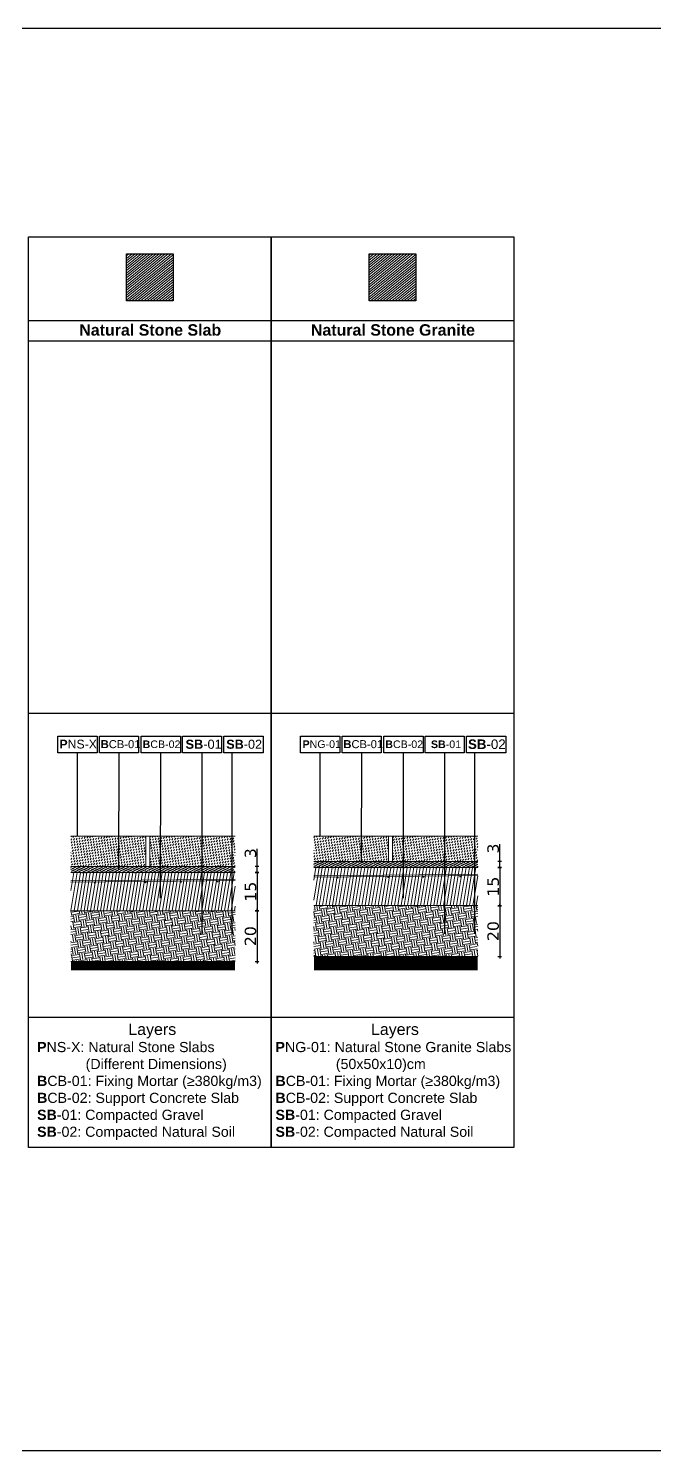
# Model space of a CAD drawing. Header units: metres. Extents: x -3261 to 8022, y -619 to 1849.
# Drawn here: x 2604 to 2850, y 723 to 1283 of the extents above; entities that cross this region are included whole.
import ezdxf

# ---------------------------------------------------------------- set-up
doc = ezdxf.new("R2010")
doc.units = ezdxf.units.M
doc.header["$MEASUREMENT"] = 0
doc.header["$PDMODE"] = 34
doc.header["$PDSIZE"] = 1
for name, color, linetype in [('0-TX-1_25', 7, 'Continuous'), ('01-TX', 7, 'Continuous'), ('02-L-Caratula', 252, 'Continuous'), ('0_Planta_Cotas', 251, 'Continuous'), ('A-KEYPLAN', 7, 'Continuous'), ('A-KEYPLAN_HATCH', 7, 'Continuous'), ('A_TEXT_2', 7, 'Continuous'), ('COTAUX', 7, 'Continuous')]:
    doc.layers.add(name, color=color, linetype=linetype)
doc.layers.add('00-VIEWPORT A1-500', color=6, linetype='Continuous', plot=False)
doc.layers.add('03-TR-Paviment_09_Natural Stone Slab', color=7, linetype='Continuous', lineweight=5, true_color=0x999680)
doc.layers.add('03-TR-Paviment_09_Natural Stone Slopes', color=7, linetype='Continuous', lineweight=5, true_color=0xbcab76)
for name, color, linetype, lineweight in [('1-CM', 7, 'Continuous', 0), ('2-metall', 5, 'Continuous', 0), ('3-TR Formigó', 252, 'Continuous', 0), ('3-TR Seleccionat', 44, 'Continuous', 0), ('3-TR Tot-u', 37, 'Continuous', 0)]:
    doc.layers.add(name, color=color, linetype=linetype, lineweight=lineweight)
doc.layers.add('EIT_3 TR sorra', color=7, linetype='Continuous', true_color=0xd8ceb0)
doc.styles.add('E500', font='verdana.ttf', dxfattribs={"height": 1})
doc.styles.get("Standard").update_dxf_attribs({"font": 'arial.ttf'})
doc.dimstyles.new('E500', dxfattribs={"dimscale": 0.03, "dimtxt": 30, "dimasz": 1, "dimexe": 0.1, "dimexo": 1, "dimgap": 8, "dimtad": 1, "dimzin": 0, "dimdsep": 46, "dimtxsty": 'E500', "dimblk1": 'LINCOT500', "dimblk2": 'LINCOT500', "dimsah": 1, "dimcen": 0.1, "dimdle": 0.1, "dimse1": 1, "dimse2": 1, "dimclrt": 256, "dimadec": 0, "dimazin": 0, "dimtfac": 0.015385, "dimtofl": 0, "dimtmove": 0, "dimatfit": 3, "dimldrblk": 'LINCOT500', "dimfxl": 1, "dimtolj": 1, "dimtzin": 0, "dimarcsym": 0})
pattern_1 = [(90, (757.29018, -1203.59806), (-0.375, 6e-17), [])]

# ---------------------------------------------------------------- blocks, each defined once
blk = doc.blocks.new('hatch keyplan 2')
at = {"layer": 'A-KEYPLAN_HATCH'}
blk.add_lwpolyline([(0, 0.00548), (0.01287, 0.00548), (0.01287, 0), (0, 0)], close=True, dxfattribs=at)
blk = doc.blocks.new('hatch keyplan')
at = {"layer": 'A-KEYPLAN_HATCH'}
blk.add_blockref('hatch keyplan 2', (1.43058, 0.85215), dxfattribs=at)
blk = doc.blocks.new('B-CB02')
at = {"layer": 'A-KEYPLAN_HATCH'}
blk.add_blockref('hatch keyplan', (-1.43058, -0.85215), dxfattribs=at)
at = {"layer": 'A_TEXT_2', "insert": (-0.0008, 0.00409), "char_height": 0.0025, "attachment_point": 1}
blk.add_mtext_dynamic_manual_height_columns('\\pi0.00129;{\\fArial|b1|i0|c0|p34;B}CB-02', width=0.0145619, gutter_width=0.015, heights=[0], dxfattribs=at)
blk = doc.blocks.new('B-CB01')
at = {"layer": 'A-KEYPLAN_HATCH'}
blk.add_blockref('hatch keyplan', (-1.43058, -0.85215), dxfattribs=at)
at = {"layer": 'A_TEXT_2', "insert": (-0.00116, 0.00417), "char_height": 0.002625, "attachment_point": 1}
blk.add_mtext_dynamic_manual_height_columns('\\pi0.00159;{\\fArial|b1|i0|c0|p34;B}CB-01', width=0.01529, gutter_width=0.01575, heights=[0], dxfattribs=at)
blk = doc.blocks.new('LINCOT500')
for p, q in [((0, -25), (0, 25)), ((0, 0), (25, 0))]:
    blk.add_line(p, q)
at = {"const_width": 4.69}
blk.add_lwpolyline([(9, -9), (-9, 9)], dxfattribs=at)
at = {"layer": 'COTAUX'}
blk.add_line((0, 0), (-3, 0), dxfattribs=at)
blk = doc.blocks.new('*D176')
at = {"layer": '0_Planta_Cotas', "color": 0, "lineweight": -2, "transparency": 16777216}
for p, q in [((90.03, -266.41), (90.03, -259.44)), ((90.03, -268.78), (90.03, -266.44))]:
    blk.add_line(p, q, dxfattribs=at)
at = {"layer": 'Defpoints', "color": 0, "transparency": 16777216}
for p in [(81.68, -266.41), (81.59, -268.81), (90.03, -268.81)]:
    blk.add_point(p, dxfattribs=at)
at = {"layer": '0_Planta_Cotas', "color": 0, "lineweight": -2, "transparency": 16777216, "xscale": 0.03, "yscale": 0.03, "zscale": 0.03}
for p, rotation in [((90.03, -266.41), 90), ((90.03, -268.81), 270)]:
    blk.add_blockref('LINCOT500', p, dxfattribs=dict(at, rotation=rotation))
at = {"layer": '0_Planta_Cotas', "transparency": 16777216, "insert": (87.45, -261.16), "char_height": 1, "attachment_point": 5, "rotation": 90, "style": 'E500'}
blk.add_mtext('\\A1;{\\H4.5x;3}', dxfattribs=at)
blk = doc.blocks.new('*D177')
at = {"layer": '0_Planta_Cotas', "color": 0, "lineweight": -2, "transparency": 16777216}
blk.add_line((90.03, -283.84), (90.03, -303.78), dxfattribs=at)
at = {"layer": 'Defpoints', "color": 0, "transparency": 16777216}
for p in [(81.59, -283.81), (81.39, -303.81), (90.03, -303.81)]:
    blk.add_point(p, dxfattribs=at)
at = {"layer": '0_Planta_Cotas', "color": 0, "lineweight": -2, "transparency": 16777216, "xscale": 0.03, "yscale": 0.03, "zscale": 0.03}
for p, rotation in [((90.03, -283.81), 90), ((90.03, -303.81), 270)]:
    blk.add_blockref('LINCOT500', p, dxfattribs=dict(at, rotation=rotation))
at = {"layer": '0_Planta_Cotas', "transparency": 16777216, "insert": (87.45, -293.81), "char_height": 1, "attachment_point": 5, "rotation": 90, "style": 'E500'}
blk.add_mtext('\\A1;{\\H4.5x;20 }', dxfattribs=at)
blk = doc.blocks.new('*D178')
at = {"layer": '0_Planta_Cotas', "color": 0, "lineweight": -2, "transparency": 16777216}
blk.add_line((90.03, -268.84), (90.03, -283.78), dxfattribs=at)
at = {"layer": 'Defpoints', "color": 0, "transparency": 16777216}
for p in [(81.59, -268.81), (81.39, -283.81), (90.03, -283.81)]:
    blk.add_point(p, dxfattribs=at)
at = {"layer": '0_Planta_Cotas', "color": 0, "lineweight": -2, "transparency": 16777216, "xscale": 0.03, "yscale": 0.03, "zscale": 0.03}
for p, rotation in [((90.03, -268.81), 90), ((90.03, -283.81), 270)]:
    blk.add_blockref('LINCOT500', p, dxfattribs=dict(at, rotation=rotation))
at = {"layer": '0_Planta_Cotas', "transparency": 16777216, "insert": (87.49, -276.31), "char_height": 1, "attachment_point": 5, "rotation": 90, "style": 'E500'}
blk.add_mtext('\\A1;{\\H4.5x;15}', dxfattribs=at)
blk = doc.blocks.new('*D179')
at = {"layer": '0_Planta_Cotas', "color": 0, "lineweight": -2, "transparency": 16777216}
for p, q in [((90.03, -264.42), (90.03, -257.61)), ((90.03, -266.79), (90.03, -264.45))]:
    blk.add_line(p, q, dxfattribs=at)
at = {"layer": 'Defpoints', "color": 0, "transparency": 16777216}
for p in [(81.59, -266.82), (81.68, -264.42), (90.03, -266.82)]:
    blk.add_point(p, dxfattribs=at)
at = {"layer": '0_Planta_Cotas', "color": 0, "lineweight": -2, "transparency": 16777216, "xscale": 0.03, "yscale": 0.03, "zscale": 0.03}
for p, rotation in [((90.03, -264.42), 90), ((90.03, -266.82), 270)]:
    blk.add_blockref('LINCOT500', p, dxfattribs=dict(at, rotation=rotation))
at = {"layer": '0_Planta_Cotas', "transparency": 16777216, "insert": (87.45, -259.33), "char_height": 1, "attachment_point": 5, "rotation": 90, "style": 'E500'}
blk.add_mtext('\\A1;{\\H4.5x;3}', dxfattribs=at)
blk = doc.blocks.new('*D180')
at = {"layer": '0_Planta_Cotas', "color": 0, "lineweight": -2, "transparency": 16777216}
blk.add_line((90.03, -281.85), (90.03, -301.79), dxfattribs=at)
at = {"layer": 'Defpoints', "color": 0, "transparency": 16777216}
for p in [(81.59, -281.82), (81.39, -301.82), (90.03, -301.82)]:
    blk.add_point(p, dxfattribs=at)
at = {"layer": '0_Planta_Cotas', "color": 0, "lineweight": -2, "transparency": 16777216, "xscale": 0.03, "yscale": 0.03, "zscale": 0.03}
for p, rotation in [((90.03, -281.82), 90), ((90.03, -301.82), 270)]:
    blk.add_blockref('LINCOT500', p, dxfattribs=dict(at, rotation=rotation))
at = {"layer": '0_Planta_Cotas', "transparency": 16777216, "insert": (87.45, -291.82), "char_height": 1, "attachment_point": 5, "rotation": 90, "style": 'E500'}
blk.add_mtext('\\A1;{\\H4.5x;20}', dxfattribs=at)
blk = doc.blocks.new('*D181')
at = {"layer": '0_Planta_Cotas', "color": 0, "lineweight": -2, "transparency": 16777216}
blk.add_line((90.03, -266.85), (90.03, -281.79), dxfattribs=at)
at = {"layer": 'Defpoints', "color": 0, "transparency": 16777216}
for p in [(81.59, -266.82), (81.39, -281.82), (90.03, -281.82)]:
    blk.add_point(p, dxfattribs=at)
at = {"layer": '0_Planta_Cotas', "color": 0, "lineweight": -2, "transparency": 16777216, "xscale": 0.03, "yscale": 0.03, "zscale": 0.03}
for p, rotation in [((90.03, -266.82), 90), ((90.03, -281.82), 270)]:
    blk.add_blockref('LINCOT500', p, dxfattribs=dict(at, rotation=rotation))
at = {"layer": '0_Planta_Cotas', "transparency": 16777216, "insert": (87.49, -274.32), "char_height": 1, "attachment_point": 5, "rotation": 90, "style": 'E500'}
blk.add_mtext('\\A1;{\\H4.5x;15}', dxfattribs=at)
blk = doc.blocks.new('SB-02')
at = {"layer": 'A-KEYPLAN_HATCH'}
blk.add_blockref('hatch keyplan', (-1.43058, -0.85215), dxfattribs=at)
at = {"layer": 'A_TEXT_2', "insert": (-0.00261, 0.00442), "char_height": 0.003125, "attachment_point": 1}
blk.add_mtext_dynamic_manual_height_columns('\\pi0.00311;{\\fArial|b1|i0|c0|p34;SB}-02', width=0.0182024, gutter_width=0.01875, heights=[0], dxfattribs=at)
blk = doc.blocks.new('Ficha técnica P_10')
at = {"layer": '03-TR-Paviment_09_Natural Stone Slab'}
h = blk.add_hatch(dxfattribs=at)
h.set_pattern_fill('DASH', color=256, scale=0.24, angle=233.43255, style=0, double=1)
h.set_pattern_definition([(233.43255, (-393.5003, 51.5119), (0.1580291, -1.0659807), [0.762, -0.762])])
h.paths.add_polyline_path([(16.762, -254.408), (16.762, -266.408), (46.263, -266.408), (46.263, -254.408)])
h = blk.add_hatch(dxfattribs=at)
h.set_pattern_fill('DASH', color=256, scale=0.24, angle=233.43255, style=0, double=1)
h.set_pattern_definition([(233.43255, (-295.9003, 51.5119), (0.1580291, -1.0659807), [0.762, -0.762])])
h.paths.add_polyline_path([(81.391, -266.408), (81.391, -254.408), (47.863, -254.408), (47.863, -266.408)])
at = {"layer": '03-TR-Paviment_09_Natural Stone Slopes', "linetype": 'Continuous'}
h = blk.add_hatch(dxfattribs=at)
h.set_pattern_fill('ANSI31', color=256, scale=6, angle=-5.9683)
h.paths.add_polyline_path([(38.603, -25.27), (56.955, -25.27), (56.955, -43.754), (38.603, -43.754)])
at = {"layer": '2-metall'}
h = blk.add_hatch(color=256, dxfattribs=at)
edge = h.paths.add_edge_path()
edge.add_arc((46.158, -272.52), 0.24, 0, 360)
h = blk.add_hatch(color=256, dxfattribs=at)
edge = h.paths.add_edge_path()
edge.add_arc((59.97, -272.384), 0.24, 0, 360)
h = blk.add_hatch(color=256, dxfattribs=at)
edge = h.paths.add_edge_path()
edge.add_arc((74.513, -272.24), 0.24, 0, 360)
at = {"layer": '3-TR Formigó'}
h = blk.add_hatch(dxfattribs=at)
h.set_pattern_fill('ANSI31', color=256, scale=0.4, angle=-144.28291, style=0)
h.set_pattern_definition([(260.717092, (-5144.7898, -1680.7666), (1.25336793, -0.20486296), [])])
h.paths.add_polyline_path([(16.762, -268.808), (16.762, -283.808), (81.391, -283.808), (81.391, -268.808)])
at = {"layer": '3-TR Seleccionat'}
h = blk.add_hatch(dxfattribs=at)
h.set_pattern_fill('ANSI31', color=256, scale=3, angle=45)
h.set_pattern_definition(pattern_1)
h.paths.add_polyline_path([(81.391, -303.808), (16.762, -303.808), (16.762, -307.212), (81.391, -307.212)])
at = {"layer": '3-TR Tot-u'}
h = blk.add_hatch(dxfattribs=at)
h.set_pattern_fill('EARTH', color=256, scale=0.4, angle=-80.82476, style=0)
h.set_pattern_definition([(279.175244, (-14931.327, -3859.6515), (2.91251617, -2.1024865), [2.54, -2.54]), (279.175244, (-14930.3867, -3859.4996), (2.91251617, -2.1024865), [2.54, -2.54]), (279.175244, (-14929.4463, -3859.3477), (2.91251617, -2.1024865), [2.54, -2.54]), (9.175244, (-14929.0823, -3859.6105), (2.1024865, 2.91251617), [2.54, -2.54]), (9.175244, (-14928.9304, -3860.5509), (2.1024865, 2.91251617), [2.54, -2.54]), (9.175244, (-14928.7785, -3861.4912), (2.1024865, 2.91251617), [2.54, -2.54])])
h.paths.add_polyline_path([(16.762, -283.808), (16.762, -303.808), (81.368, -303.808), (81.368, -283.808)])
at = {"layer": 'EIT_3 TR sorra'}
h = blk.add_hatch(dxfattribs=at)
h.set_pattern_fill('ANSI36', color=256, scale=0.24, angle=-19.02561, style=0, double=1)
h.set_pattern_definition([(25.97439, (-734.5663, 146.9448), (0.8650703, 1.2690625), [1.905, -0.381, 0, -0.381])])
h.paths.add_polyline_path([(16.762, -266.408), (16.762, -268.808), (81.391, -268.808), (81.391, -266.408)])
at = {"layer": '0-TX-1_25'}
for points in [[(19.304, -254.408), (19.342, -221.633)], [(35.632, -267.714), (35.676, -221.669)], [(52.071, -278.795), (52.104, -221.691)]]:
    blk.add_lwpolyline(points, dxfattribs=at)
at = {"layer": '0-TX-1_25', "elevation": -0.106}
for points in [[(68.369, -292.879), (68.37, -221.698)], [(80.182, -292.879), (80.184, -221.698)]]:
    blk.add_lwpolyline(points, dxfattribs=at)
at = {"layer": '02-L-Caratula'}
for points in [[(95.558, -18.512), (95.558, -376.944), (0, -376.944), (0, -18.512)], [(0, -18.512), (95.558, -18.512)], [(0, -51.512), (95.558, -51.512)], [(0, -59.512), (95.558, -59.512)], [(0, -206.012), (95.558, -206.012)], [(0, -325.653), (95.558, -325.653)]]:
    blk.add_lwpolyline(points, dxfattribs=at)
at = {"layer": '1-CM'}
for points in [[(46.263, -266.408), (46.263, -254.408), (16.762, -254.408)], [(16.762, -254.408), (81.391, -254.408)], [(81.391, -254.408), (47.863, -254.408), (47.863, -266.408)], [(16.762, -266.408), (81.391, -266.408)], [(16.762, -268.808), (81.391, -268.808)], [(16.762, -283.808), (81.391, -283.808)], [(16.762, -303.808), (81.391, -303.808)]]:
    blk.add_lwpolyline(points, dxfattribs=at)
at = {"layer": '2-metall'}
for p, q in [((58.125, -271.683), (16.762, -272.093)), ((58.125, -271.683), (16.762, -272.093)), ((58.129, -272.163), (16.762, -272.573)), ((58.129, -272.163), (16.762, -272.573)), ((81.391, -271.453), (58.125, -271.683)), ((81.391, -271.453), (58.125, -271.683)), ((81.391, -271.933), (58.129, -272.163)), ((81.391, -271.933), (58.129, -272.163))]:
    blk.add_line(p, q, dxfattribs=at)
for centre in [(26.159, -272.719), (26.159, -272.719), (46.158, -272.52), (46.158, -272.52), (46.158, -272.52), (59.97, -272.384), (59.97, -272.384), (74.513, -272.24), (74.513, -272.24), (74.513, -272.24)]:
    blk.add_circle(centre, 0.24, dxfattribs=at)
at = {"layer": 'A-KEYPLAN'}
blk.add_lwpolyline([(38.603, -25.27), (56.955, -25.27), (56.955, -43.754), (38.603, -43.754)], close=True, dxfattribs=at)
at = {"color": 244, "true_color": 0x991b1e, "xscale": 1199.999999962116, "yscale": 1199.999999962116, "zscale": 1199.999999962116}
for name, p in [('B-CB01', (27.951, -221.669)), ('B-CB02', (44.379, -221.691))]:
    blk.add_blockref(name, p, dxfattribs=at)
at = {"layer": 'A-KEYPLAN_HATCH'}
for p, xscale, yscale, zscale in [((-1705.078, -1244.245), 1199.999999962116, 1199.999999962116, 1199.999999962116), ((-1656.051, -1244.274, -0.106), 1199.999999962115, 1199.999999962115, 1199.999999962115), ((-1639.765, -1244.274, -0.106), 1199.999999962115, 1199.999999962115, 1199.999999962115)]:
    blk.add_blockref('hatch keyplan', p, dxfattribs=dict(at, xscale=xscale, yscale=yscale, zscale=zscale))
at = {"layer": '01-TX', "attachment_point": 1, "rotation": 0}
for s, width, insert, char_height in [('\\pi16.60585;{\\fArial|b1|i0|c0|p34;Natural Stone Slab}', 88.39349, (3.415, -52.967), 4.5), ('\\pi35.91163,t80.91163;Layers', 89.98902, (3.415, -328.2), 4.5), ('{\\fArial|b1|i0|c0|p34;P}NS-X: Natural Stone Slabs\\P^I  (Different Dimensions)\\P{\\fArial|b1|i0|c0|p34;B}CB-01: Fixing Mortar (≥380kg/m3)\\P{\\fArial|b1|i0|c0|p34;B}CB-02: Support Concrete Slab\\P{\\fArial|b1|i0|c0|p34;SB}-01: Compacted Gravel\\P{\\fArial|b1|i0|c0|p34;SB}-02: Compacted Natural Soil', 89.98902, (3.415, -335.45), 4)]:
    blk.add_mtext_dynamic_manual_height_columns(s, width=width, gutter_width=1, heights=[0], dxfattribs=dict(at, insert=insert, char_height=char_height))
at = {"layer": 'A_TEXT_2', "attachment_point": 1}
for s, width, gutter_width, insert, char_height in [('\\pi2.87356;{\\fArial|b1|i0|c0|p34;P}NS-X', 20.09545, 20.7, (9.358, -216.496), 3.45), ('\\pi3.90955;{\\fArial|b1|i0|c0|p34;SB}-01', 20.96917, 21.6, (57.951, -216.475, -0.106), 3.6), ('\\pi3.54319;{\\fArial|b1|i0|c0|p34;SB}-02', 20.75074, 21.375, (74.346, -216.495, -0.106), 3.5625)]:
    blk.add_mtext_dynamic_manual_height_columns(s, width=width, gutter_width=gutter_width, heights=[0], dxfattribs=dict(at, insert=insert, char_height=char_height))
at = {"layer": '0_Planta_Cotas'}
dim = blk.add_linear_dim(base=(90.03, -268.808), p1=(81.68, -266.408), p2=(81.59, -268.808), angle=90, text='{\\H4.5x;3}', dimstyle='E500', dxfattribs=at)
dim.commit()
dim.dimension.update_dxf_attribs({"geometry": '*D176', "text_midpoint": (90.03, -261.162), "dimtype": 160})
for base, p1, p2, text, picture, middle in [((90.03, -283.808), (81.59, -268.808), (81.391, -283.808), '{\\H4.5x;15}', '*D178', (87.486, -276.308)), ((90.03, -303.808), (81.59, -283.808), (81.391, -303.808), '{\\H4.5x;20 }', '*D177', (87.447, -293.808))]:
    dim = blk.add_linear_dim(base=base, p1=p1, p2=p2, angle=90, text=text, dimstyle='E500', override={"dimtmove": 1}, dxfattribs=at)
    dim.commit()
    dim.dimension.update_dxf_attribs({"geometry": picture, "text_midpoint": middle})
blk = doc.blocks.new('Ficha técnica p_12')
at = {"layer": '03-TR-Paviment_09_Natural Stone Slab', "true_color": 0xdac8c9}
h = blk.add_hatch(dxfattribs=at)
h.set_pattern_fill('DASH', color=254, scale=0.24, angle=233.43255, style=0, double=1)
h.set_pattern_definition([(233.43255, (-393.5003, 51.5119), (0.1580291, -1.0659807), [0.762, -0.762])])
h.paths.add_polyline_path([(16.762, -254.408), (16.762, -264.408), (46.263, -264.408), (46.263, -254.408)])
h = blk.add_hatch(dxfattribs=at)
h.set_pattern_fill('DASH', color=254, scale=0.24, angle=233.43255, style=0, double=1)
h.set_pattern_definition([(233.43255, (-295.9003, 51.5119), (0.1580291, -1.0659807), [0.762, -0.762])])
h.paths.add_polyline_path([(81.391, -264.408), (81.391, -254.408), (47.863, -254.408), (47.863, -264.408)])
at = {"layer": '03-TR-Paviment_09_Natural Stone Slopes', "linetype": 'Continuous', "true_color": 0xddc6c6}
h = blk.add_hatch(dxfattribs=at)
h.set_pattern_fill('ANSI31', color=254, scale=6, angle=-5.9683)
h.paths.add_polyline_path([(38.603, -25.27), (56.955, -25.27), (56.955, -43.754), (38.603, -43.754)])
at = {"layer": '2-metall'}
h = blk.add_hatch(color=256, dxfattribs=at)
edge = h.paths.add_edge_path()
edge.add_arc((46.158, -270.52), 0.24, 0, 360)
h = blk.add_hatch(color=256, dxfattribs=at)
edge = h.paths.add_edge_path()
edge.add_arc((59.97, -270.384), 0.24, 0, 360)
h = blk.add_hatch(color=256, dxfattribs=at)
edge = h.paths.add_edge_path()
edge.add_arc((74.513, -270.24), 0.24, 0, 360)
at = {"layer": '3-TR Formigó'}
h = blk.add_hatch(dxfattribs=at)
h.set_pattern_fill('ANSI31', color=256, scale=0.4, angle=-144.28291, style=0)
h.set_pattern_definition([(260.717092, (-5144.7898, -1678.7666), (1.25336793, -0.20486296), [])])
h.paths.add_polyline_path([(16.762, -266.808), (16.762, -281.808), (81.391, -281.808), (81.391, -266.808)])
at = {"layer": '3-TR Seleccionat'}
h = blk.add_hatch(dxfattribs=at)
h.set_pattern_fill('ANSI31', color=256, scale=3, angle=45)
h.set_pattern_definition(pattern_1)
h.paths.add_polyline_path([(81.391, -301.808), (16.762, -301.808), (16.762, -307.212), (81.391, -307.212)])
at = {"layer": '3-TR Tot-u'}
h = blk.add_hatch(dxfattribs=at)
h.set_pattern_fill('EARTH', color=256, scale=0.4, angle=-80.82476, style=0)
h.set_pattern_definition([(279.175244, (-14931.327, -3857.6515), (2.91251617, -2.1024865), [2.54, -2.54]), (279.175244, (-14930.3867, -3857.4996), (2.91251617, -2.1024865), [2.54, -2.54]), (279.175244, (-14929.4463, -3857.3477), (2.91251617, -2.1024865), [2.54, -2.54]), (9.175244, (-14929.0823, -3857.6105), (2.1024865, 2.91251617), [2.54, -2.54]), (9.175244, (-14928.9304, -3858.5509), (2.1024865, 2.91251617), [2.54, -2.54]), (9.175244, (-14928.7785, -3859.4912), (2.1024865, 2.91251617), [2.54, -2.54])])
h.paths.add_polyline_path([(16.762, -281.808), (16.762, -301.808), (81.368, -301.808), (81.368, -281.808)])
at = {"layer": 'EIT_3 TR sorra'}
h = blk.add_hatch(dxfattribs=at)
h.set_pattern_fill('ANSI36', color=256, scale=0.24, angle=-19.02561, style=0, double=1)
h.set_pattern_definition([(25.97439, (-734.5663, 148.9448), (0.8650703, 1.2690625), [1.905, -0.381, 0, -0.381])])
h.paths.add_polyline_path([(16.762, -264.408), (16.762, -266.808), (81.391, -266.808), (81.391, -264.408)])
at = {"layer": '0-TX-1_25'}
for points in [[(19.304, -254.408), (19.342, -221.633)], [(35.632, -265.122), (35.676, -221.669)], [(52.071, -278.795), (52.104, -221.691)]]:
    blk.add_lwpolyline(points, dxfattribs=at)
at = {"layer": '0-TX-1_25', "elevation": -0.106}
for points in [[(68.369, -292.879), (68.37, -221.698)], [(80.182, -292.879), (80.184, -221.698)]]:
    blk.add_lwpolyline(points, dxfattribs=at)
at = {"layer": '02-L-Caratula'}
for points in [[(95.558, -18.512), (95.558, -376.944), (0, -376.944), (0, -18.512)], [(0, -18.512), (95.558, -18.512)], [(0, -51.512), (95.558, -51.512)], [(0, -59.512), (95.558, -59.512)], [(0, -206.012), (95.558, -206.012)], [(0, -325.653), (95.558, -325.653)]]:
    blk.add_lwpolyline(points, dxfattribs=at)
at = {"layer": '1-CM'}
for points in [[(46.263, -264.408), (46.263, -254.408), (16.762, -254.408)], [(16.762, -254.408), (81.391, -254.408)], [(81.391, -254.408), (47.863, -254.408), (47.863, -264.408)], [(16.762, -264.408), (81.391, -264.408)], [(16.762, -266.808), (81.391, -266.808)], [(16.762, -281.808), (81.391, -281.808)], [(16.762, -301.808), (81.391, -301.808)]]:
    blk.add_lwpolyline(points, dxfattribs=at)
at = {"layer": '2-metall'}
for p, q in [((58.125, -269.683), (16.762, -270.093)), ((58.125, -269.683), (16.762, -270.093)), ((58.129, -270.163), (16.762, -270.573)), ((58.129, -270.163), (16.762, -270.573)), ((81.391, -269.453), (58.125, -269.683)), ((81.391, -269.453), (58.125, -269.683)), ((81.391, -269.933), (58.129, -270.163)), ((81.391, -269.933), (58.129, -270.163))]:
    blk.add_line(p, q, dxfattribs=at)
for centre in [(26.159, -270.719), (26.159, -270.719), (46.158, -270.52), (46.158, -270.52), (46.158, -270.52), (59.97, -270.384), (59.97, -270.384), (74.513, -270.24), (74.513, -270.24), (74.513, -270.24)]:
    blk.add_circle(centre, 0.24, dxfattribs=at)
at = {"layer": 'A-KEYPLAN'}
blk.add_lwpolyline([(38.603, -25.27), (56.955, -25.27), (56.955, -43.754), (38.603, -43.754)], close=True, dxfattribs=at)
at = {"color": 244, "true_color": 0x991b1e}
for name, p, xscale, yscale, zscale in [('B-CB01', (27.951, -221.669), 1199.999999962116, 1199.999999962116, 1199.999999962116), ('B-CB02', (44.379, -221.691), 1199.999999962116, 1199.999999962116, 1199.999999962116), ('SB-02', (76.931, -221.698, -0.106), 1199.999999962115, 1199.999999962115, 1199.999999962115)]:
    blk.add_blockref(name, p, dxfattribs=dict(at, xscale=xscale, yscale=yscale, zscale=zscale))
at = {"layer": 'A-KEYPLAN_HATCH'}
for p, xscale, yscale, zscale in [((-1705.078, -1244.245), 1199.999999962116, 1199.999999962116, 1199.999999962116), ((-1656.051, -1244.274, -0.106), 1199.999999962115, 1199.999999962115, 1199.999999962115)]:
    blk.add_blockref('hatch keyplan', p, dxfattribs=dict(at, xscale=xscale, yscale=yscale, zscale=zscale))
at = {"layer": '01-TX', "attachment_point": 1, "rotation": 0}
for s, width, insert, char_height in [('\\pi12.23478;{\\fArial|b1|i0|c0|p34;Natural Stone Granite}', 88.39349, (3.415, -52.967), 4.5), ('\\pi35.91163,t80.91163;Layers', 89.98902, (3.415, -328.2), 4.5), ('{\\fArial|b1|i0|c0|p34;P}NG-01: Natural Stone Granite Slabs\\P^I     (50x50x10)cm\\P{\\fArial|b1|i0|c0|p34;B}CB-01: Fixing Mortar (≥380kg/m3)\\P{\\fArial|b1|i0|c0|p34;B}CB-02: Support Concrete Slab\\P{\\fArial|b1|i0|c0|p34;SB}-01: Compacted Gravel\\P{\\fArial|b1|i0|c0|p34;SB}-02: Compacted Natural Soil', 92.6796, (1.732, -335.45), 4)]:
    blk.add_mtext_dynamic_manual_height_columns(s, width=width, gutter_width=1, heights=[0], dxfattribs=dict(at, insert=insert, char_height=char_height))
at = {"layer": 'A_TEXT_2', "char_height": 3, "attachment_point": 1}
for s, insert in [('\\pi1.70475;{\\fArial|b1|i0|c0|p34;P}NG-01', (10.66, -216.742)), ('\\pi3.25796;{\\fArial|b1|i0|c0|p34;SB}-01', (59.688, -216.797, -0.106))]:
    blk.add_mtext_dynamic_manual_height_columns(s, width=17.4743, gutter_width=18, heights=[0], dxfattribs=dict(at, insert=insert))
at = {"layer": '0_Planta_Cotas'}
dim = blk.add_linear_dim(base=(90.03, -266.817), p1=(81.68, -264.417), p2=(81.59, -266.817), angle=90, text='{\\H4.5x;3}', dimstyle='E500', dxfattribs=at)
dim.commit()
dim.dimension.update_dxf_attribs({"geometry": '*D179', "text_midpoint": (90.03, -259.329), "dimtype": 160})
for base, p1, p2, text, picture, middle in [((90.03, -281.817), (81.59, -266.817), (81.391, -281.817), '{\\H4.5x;15}', '*D181', (87.486, -274.317)), ((90.03, -301.817), (81.59, -281.817), (81.391, -301.817), '{\\H4.5x;20}', '*D180', (87.447, -291.817))]:
    dim = blk.add_linear_dim(base=base, p1=p1, p2=p2, angle=90, text=text, dimstyle='E500', override={"dimtmove": 1}, dxfattribs=at)
    dim.commit()
    dim.dimension.update_dxf_attribs({"geometry": picture, "text_midpoint": middle})

msp = doc.modelspace()

# ---------------------------------------------------------------- linework, layer by layer
at = {"layer": '00-VIEWPORT A1-500'}
msp.add_lwpolyline([(1962.822, 722.829), (2957.895, 722.829), (2957.895, 1282.557), (1962.822, 1282.557)], close=True, dxfattribs=at)

# ---------------------------------------------------------------- block references
for name, p in [('Ficha técnica P_10', (2603.696, 1219.104)), ('Ficha técnica p_12', (2699.254, 1219.104))]:
    msp.add_blockref(name, p)

doc.saveas('drawing.dxf')
